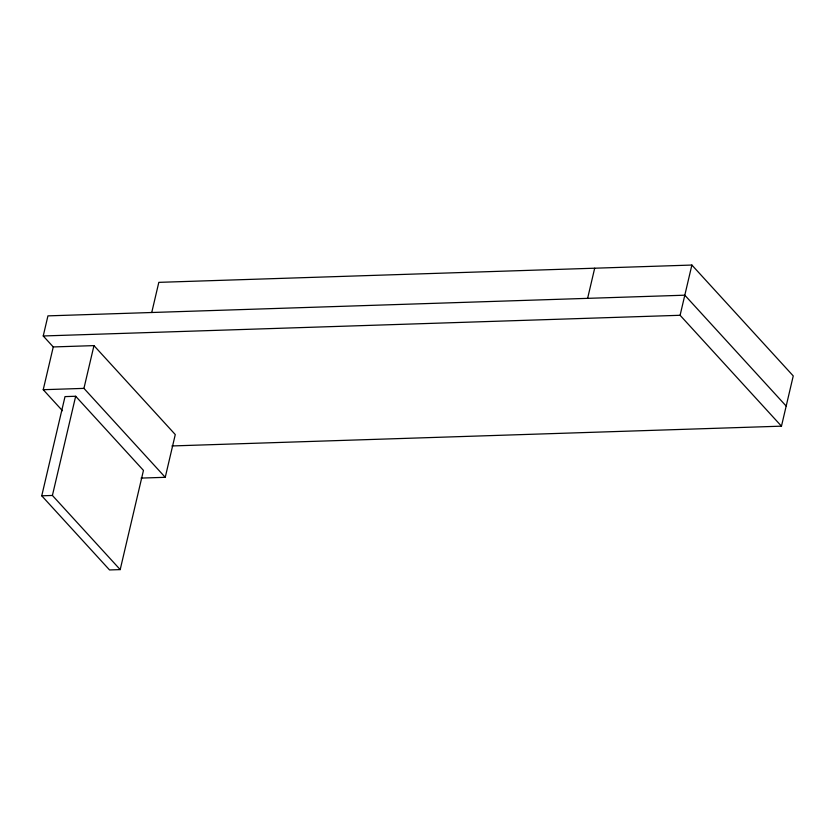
<?xml version="1.0" encoding="UTF-8"?>
<svg xmlns="http://www.w3.org/2000/svg" width="835" height="835" viewBox="0 0 835 835"><rect width="100%" height="100%" fill="white"/><g stroke="black" fill="none" stroke-linecap="round" stroke-linejoin="round"><path stroke-width="1.25" d="M141.084 478.09L165.246 477.307L175.277 434.555L93.969 345.617L53.263 346.942L43.232 335.973L47.939 315.87L684.804 295.193L786.184 406.071M62.468 410.736L43.232 389.705L53.263 346.942M41.75 495.802L65.015 396.604L75.672 396.26L143.463 470.408L120.198 569.606L109.542 569.95L41.75 495.802L52.407 495.458L120.198 569.606M52.407 495.458L75.672 396.26M165.246 477.307L83.938 388.379L93.969 345.617M151.74 312.499L158.817 282.355L691.881 265.05L793.25 375.927L781.466 426.163L171.947 445.953M587.621 298.345L594.687 268.202M781.466 426.163L680.097 315.286L691.881 265.05M43.232 335.973L680.097 315.286M43.232 389.705L83.938 388.379"/></g></svg>
